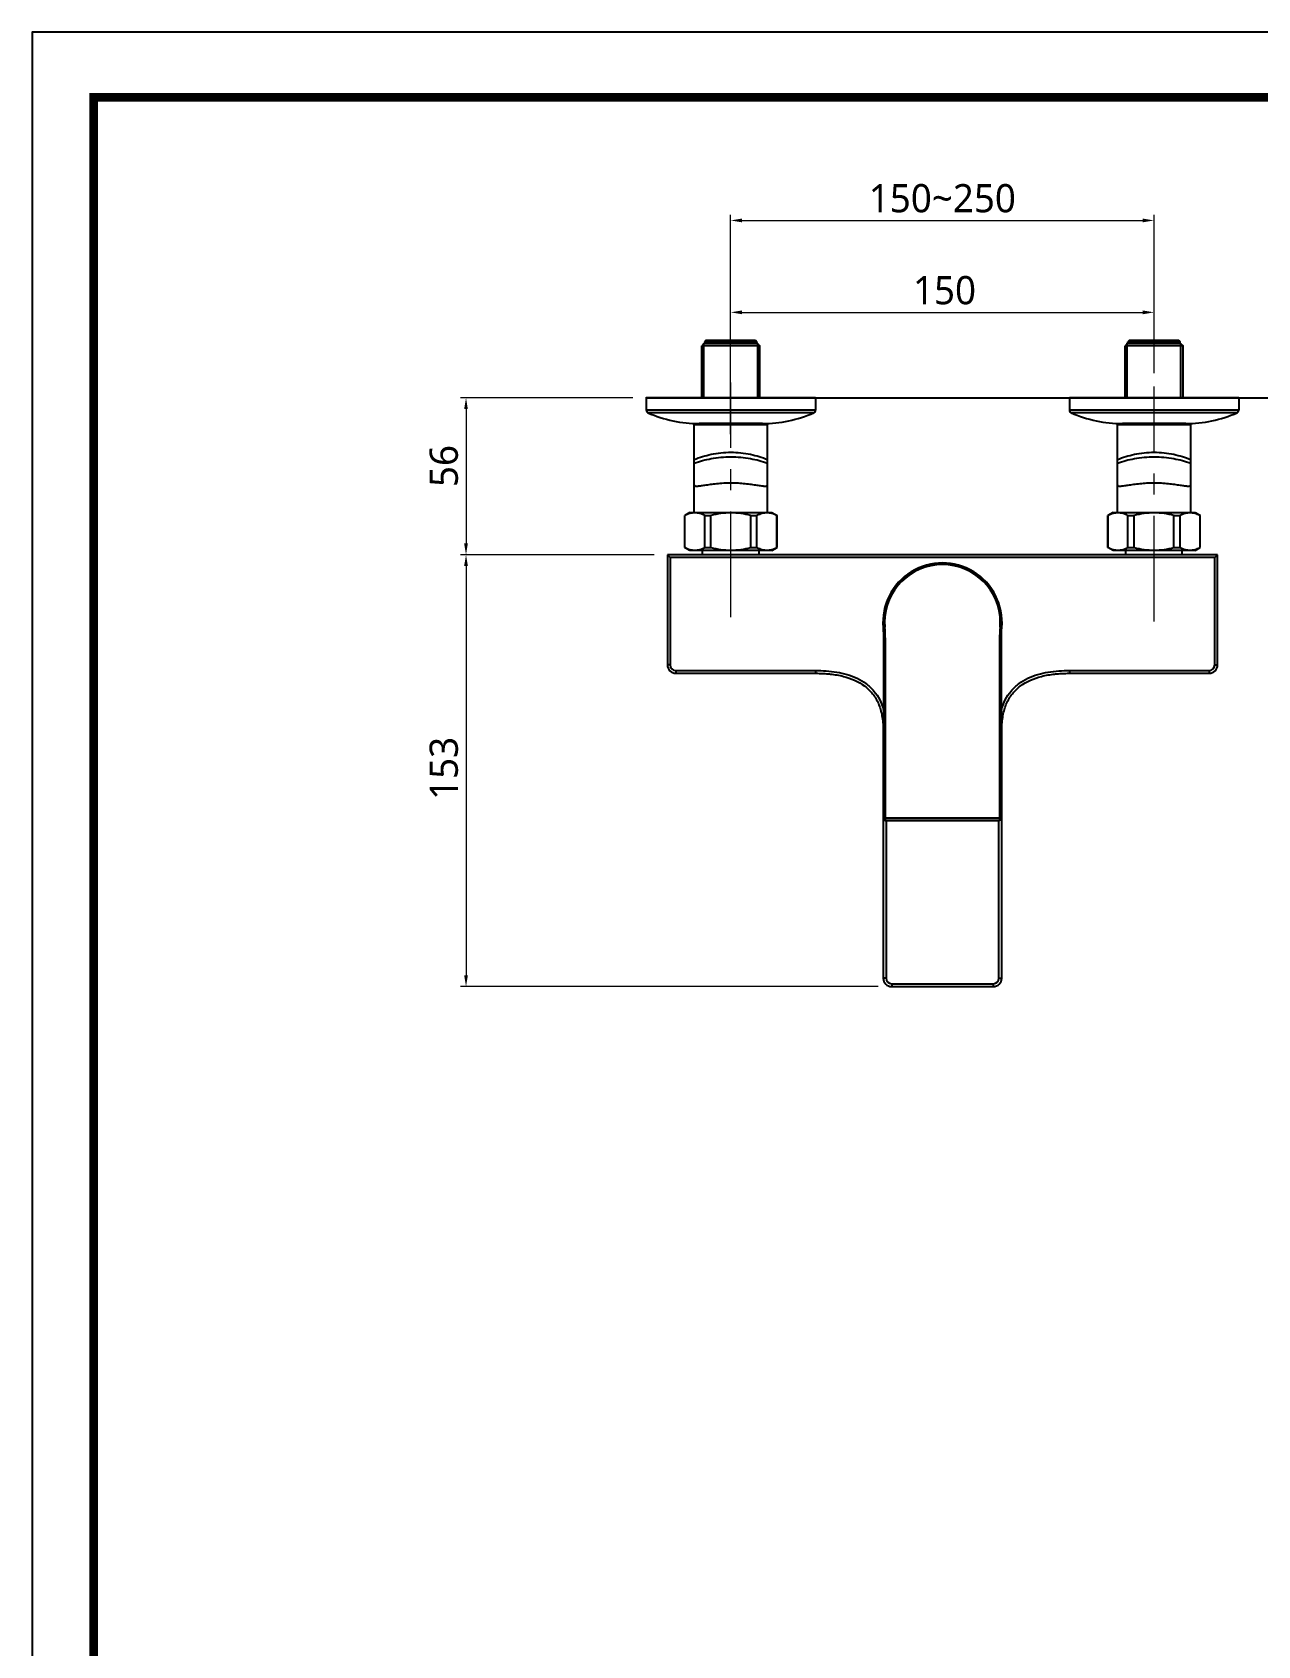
# Model space of a CAD drawing. Extents: x 1777 to 3131, y 3495 to 4487.
# Drawn here: x 1777 to 2211, y 3915 to 4487 of the extents above; entities that cross this region are included whole.
import ezdxf

# ---------------------------------------------------------------- set-up
doc = ezdxf.new("R2010")
doc.units = 0
doc.header["$LTSCALE"] = 30
doc.header["$MEASUREMENT"] = 0
doc.header["$PDMODE"] = 3
doc.header["$PDSIZE"] = -10
doc.linetypes.add('CENTER', pattern=[2, 1.25, -0.25, 0.25, -0.25])
doc.layers.get('0').update_dxf_attribs({"linetype": 'CONTINUOUS'})
doc.layers.get('DEFPOINTS').update_dxf_attribs({"linetype": 'CONTINUOUS'})
for name, color, linetype in [('5NMSW005_DXF_CONTINUOUS_LINE', 7, 'CONTINUOUS'), ('80P35VVD2_DXF_CONTINUOUS_LINE', 7, 'CONTINUOUS'), ('80Q7D005_DXF_CONTINUOUS_LINE', 7, 'CONTINUOUS'), ('80T238080_DXF_AXIS', 7, 'CONTINUOUS'), ('80T238080_DXF_CONTINUOUS_LINE', 7, 'CONTINUOUS'), ('81T23343_DXF_CONTINUOUS_LINE', 7, 'CONTINUOUS'), ('83Q65000_DXF_CONTINUOUS_LINE', 7, 'CONTINUOUS'), ('8JTSW007_DXF_CONTINUOUS_LINE', 7, 'CONTINUOUS'), ('BODY', 7, 'CONTINUOUS')]:
    doc.layers.add(name, color=color, linetype=linetype)
doc.styles.add('Daelim Dimension', font='NanumGothic.ttf')
doc.dimstyles.new('DEFAULT', dxfattribs={"dimscale": 2, "dimtxt": 2, "dimasz": 2, "dimexe": 0, "dimexo": 2, "dimgap": 1, "dimtad": 1, "dimdec": 1, "dimzin": 9, "dimdsep": 46, "dimtxsty": 'Daelim Dimension', "dimcen": 0.5, "dimclrd": 252, "dimclre": 252, "dimclrt": 3, "dimadec": 1, "dimazin": 0, "dimtfac": 1, "dimtdec": 1, "dimtix": 1, "dimtmove": 0, "dimatfit": 3, "dimfxl": 0, "dimtolj": 1, "dimtzin": 1, "dimlwd": 9, "dimlwe": 9, "dimarcsym": 0})

# ---------------------------------------------------------------- blocks, each defined once
blk = doc.blocks.new('*D54')
at = {"color": 5, "lineweight": 9, "ltscale": 0.5}
for p, q in [((2024.27, 4344.51), (2024.27, 4422.28)), ((2028.27, 4420.28), (2170.36, 4420.28)), ((2174.36, 4366.15), (2174.36, 4422.28))]:
    blk.add_line(p, q, dxfattribs=at)
at = {"color": 5, "ltscale": 0.5}
for points in [[(2028.27, 4420.95), (2028.27, 4419.62), (2024.27, 4420.28)], [(2170.36, 4420.95), (2170.36, 4419.62), (2174.36, 4420.28)]]:
    blk.add_solid(points, dxfattribs=at)
at = {"layer": 'DEFPOINTS', "color": 0, "ltscale": 0.5}
for p in [(2174.36, 4420.28), (2174.36, 4362.15), (2024.27, 4340.51)]:
    blk.add_point(p, dxfattribs=at)
at = {"color": 7, "ltscale": 0.5, "insert": (2099.31, 4433.17), "char_height": 10, "width": 191.5278, "attachment_point": 2, "style": 'Daelim Dimension'}
blk.add_mtext('\\A1;150~250', dxfattribs=at)
blk = doc.blocks.new('*D55')
at = {"color": 5, "lineweight": 9, "ltscale": 0.5}
for p, q in [((2024.27, 4344.51), (2024.27, 4389.72)), ((2028.27, 4387.72), (2170.36, 4387.72)), ((2174.36, 4366.15), (2174.36, 4389.72))]:
    blk.add_line(p, q, dxfattribs=at)
at = {"color": 5, "ltscale": 0.5}
for points in [[(2028.27, 4388.38), (2028.27, 4387.05), (2024.27, 4387.72)], [(2170.36, 4388.38), (2170.36, 4387.05), (2174.36, 4387.72)]]:
    blk.add_solid(points, dxfattribs=at)
at = {"layer": 'DEFPOINTS', "color": 0, "ltscale": 0.5}
for p in [(2174.36, 4387.72), (2174.36, 4362.15), (2024.27, 4340.51)]:
    blk.add_point(p, dxfattribs=at)
at = {"color": 7, "ltscale": 0.5, "insert": (2100.08, 4400.58), "char_height": 10, "width": 87.0833, "attachment_point": 2, "style": 'Daelim Dimension'}
blk.add_mtext('\\A1;150', dxfattribs=at)
blk = doc.blocks.new('*D56')
at = {"color": 5, "lineweight": 9, "ltscale": 0.5}
for p, q in [((1989.62, 4357.41), (1928.49, 4357.41)), ((1930.49, 4353.41), (1930.49, 4305.81)), ((1997.12, 4301.81), (1928.49, 4301.81))]:
    blk.add_line(p, q, dxfattribs=at)
at = {"color": 5, "ltscale": 0.5}
for points in [[(1929.82, 4353.41), (1931.15, 4353.41), (1930.49, 4357.41)], [(1929.82, 4305.81), (1931.15, 4305.81), (1930.49, 4301.81)]]:
    blk.add_solid(points, dxfattribs=at)
at = {"layer": 'DEFPOINTS', "color": 0, "ltscale": 0.5}
for p in [(1993.62, 4357.41), (1930.49, 4301.81), (2001.12, 4301.81)]:
    blk.add_point(p, dxfattribs=at)
at = {"color": 7, "ltscale": 0.5, "insert": (1917.6, 4333.26), "char_height": 10, "width": 58.0556, "attachment_point": 2, "rotation": 90, "style": 'Daelim Dimension'}
blk.add_mtext('\\A1;56', dxfattribs=at)
blk = doc.blocks.new('*D57')
at = {"color": 5, "lineweight": 9, "ltscale": 0.5}
for p, q in [((1997.12, 4301.81), (1928.49, 4301.81)), ((1930.49, 4297.81), (1930.49, 4152.81)), ((2076.62, 4148.81), (1928.49, 4148.81))]:
    blk.add_line(p, q, dxfattribs=at)
at = {"color": 5, "ltscale": 0.5}
for points in [[(1929.82, 4297.81), (1931.15, 4297.81), (1930.49, 4301.81)], [(1929.82, 4152.81), (1931.15, 4152.81), (1930.49, 4148.81)]]:
    blk.add_solid(points, dxfattribs=at)
at = {"layer": 'DEFPOINTS', "color": 0, "ltscale": 0.5}
for p in [(2001.12, 4301.81), (1930.49, 4148.81), (2080.62, 4148.81)]:
    blk.add_point(p, dxfattribs=at)
at = {"color": 7, "ltscale": 0.5, "insert": (1917.59, 4226.11), "char_height": 10, "width": 87.0833, "attachment_point": 2, "rotation": 90, "style": 'Daelim Dimension'}
blk.add_mtext('\\A1;153', dxfattribs=at)

msp = doc.modelspace()

# ---------------------------------------------------------------- linework, layer by layer
at = {"ltscale": 0.5}
msp.add_line((1994.12, 4357.44), (2728.37, 4357.44), dxfattribs=at)
msp.add_lwpolyline([(1776.76, 3494.81), (3130.84, 3494.81), (3130.84, 4486.97), (1776.76, 4486.97)], close=True, dxfattribs=at)
at = {"color": 5, "linetype": 'ByBlock', "lineweight": 200, "const_width": 3.12}
msp.add_lwpolyline([(1798.53, 3537.29), (3108.93, 3537.29), (3108.93, 4463.93), (1798.53, 4463.93)], close=True, dxfattribs=at)
at = {"layer": '5NMSW005_DXF_CONTINUOUS_LINE', "color": 7, "linetype": 'Continuous'}
for p, q in [((2009.86, 4316.81), (2008.01, 4315.72)), ((2009.86, 4316.81), (2038.86, 4316.81)), ((2038.86, 4316.81), (2040.71, 4315.72)), ((2159.86, 4316.81), (2158.01, 4315.72)), ((2159.86, 4316.81), (2188.86, 4316.81)), ((2188.86, 4316.81), (2190.71, 4315.72)), ((2008.01, 4304.41), (2008.01, 4315.72)), ((2008.01, 4315.72), (2008.06, 4315.72)), ((2008.06, 4304.41), (2008.06, 4315.72)), ((2015.11, 4304.41), (2015.11, 4315.72)), ((2015.11, 4315.72), (2017.3, 4315.72)), ((2017.3, 4304.41), (2017.3, 4315.72)), ((2031.41, 4304.41), (2031.41, 4315.72)), ((2031.41, 4315.72), (2033.61, 4315.72)), ((2033.61, 4304.41), (2033.61, 4315.72)), ((2040.66, 4304.41), (2040.66, 4315.72)), ((2040.66, 4315.72), (2040.71, 4315.72)), ((2040.71, 4304.41), (2040.71, 4315.72)), ((2158.01, 4304.41), (2158.01, 4315.72)), ((2158.01, 4315.72), (2158.06, 4315.72)), ((2158.06, 4304.41), (2158.06, 4315.72)), ((2165.11, 4304.41), (2165.11, 4315.72)), ((2165.11, 4315.72), (2167.3, 4315.72)), ((2167.3, 4304.41), (2167.3, 4315.72)), ((2181.41, 4304.41), (2181.41, 4315.72)), ((2181.41, 4315.72), (2183.61, 4315.72)), ((2183.61, 4304.41), (2183.61, 4315.72)), ((2190.66, 4304.41), (2190.66, 4315.72)), ((2190.66, 4315.72), (2190.71, 4315.72)), ((2190.71, 4304.41), (2190.71, 4315.72)), ((2009.86, 4303.31), (2008.01, 4304.41)), ((2008.01, 4304.41), (2008.06, 4304.41)), ((2038.86, 4303.31), (2009.86, 4303.31)), ((2015.11, 4304.41), (2017.3, 4304.41)), ((2031.41, 4304.41), (2033.61, 4304.41)), ((2038.86, 4303.31), (2040.71, 4304.41)), ((2040.66, 4304.41), (2040.71, 4304.41)), ((2159.86, 4303.31), (2158.01, 4304.41)), ((2158.01, 4304.41), (2158.06, 4304.41)), ((2188.86, 4303.31), (2159.86, 4303.31)), ((2165.11, 4304.41), (2167.3, 4304.41)), ((2181.41, 4304.41), (2183.61, 4304.41)), ((2188.86, 4303.31), (2190.71, 4304.41)), ((2190.66, 4304.41), (2190.71, 4304.41))]:
    msp.add_line(p, q, dxfattribs=at)
for points, knots in [([(2015.11, 4315.72), (2014.55, 4316), (2013.41, 4316.48), (2011.58, 4316.76), (2009.76, 4316.48), (2008.62, 4316), (2008.06, 4315.72)], [0, 0, 0, 0, 0.255905, 0.5, 0.744095, 1, 1, 1, 1]), ([(2031.41, 4315.72), (2030.26, 4316.01), (2027.93, 4316.49), (2024.36, 4316.75), (2020.79, 4316.49), (2018.46, 4316.01), (2017.3, 4315.72)], [0, 0, 0, 0, 0.250027, 0.5, 0.749973, 1, 1, 1, 1]), ([(2040.66, 4315.72), (2040.1, 4316), (2038.96, 4316.48), (2037.13, 4316.76), (2035.3, 4316.48), (2034.16, 4316), (2033.61, 4315.72)], [0, 0, 0, 0, 0.255905, 0.5, 0.744095, 1, 1, 1, 1]), ([(2165.11, 4315.72), (2164.55, 4316), (2163.41, 4316.48), (2161.58, 4316.76), (2159.76, 4316.48), (2158.62, 4316), (2158.06, 4315.72)], [0, 0, 0, 0, 0.255905, 0.5, 0.744095, 1, 1, 1, 1]), ([(2181.41, 4315.72), (2180.26, 4316.01), (2177.93, 4316.49), (2174.36, 4316.75), (2170.79, 4316.49), (2168.46, 4316.01), (2167.3, 4315.72)], [0, 0, 0, 0, 0.250027, 0.5, 0.749973, 1, 1, 1, 1]), ([(2190.66, 4315.72), (2190.1, 4316), (2188.96, 4316.48), (2187.13, 4316.76), (2185.3, 4316.48), (2184.16, 4316), (2183.61, 4315.72)], [0, 0, 0, 0, 0.255905, 0.5, 0.744095, 1, 1, 1, 1]), ([(2008.06, 4304.41), (2008.62, 4304.12), (2009.76, 4303.64), (2011.58, 4303.37), (2013.41, 4303.64), (2014.55, 4304.12), (2015.11, 4304.41)], [0, 0, 0, 0, 0.255905, 0.5, 0.744095, 1, 1, 1, 1]), ([(2017.3, 4304.41), (2018.46, 4304.11), (2020.79, 4303.63), (2024.36, 4303.37), (2027.93, 4303.63), (2030.26, 4304.11), (2031.41, 4304.41)], [0, 0, 0, 0, 0.250027, 0.5, 0.749973, 1, 1, 1, 1]), ([(2033.61, 4304.41), (2034.16, 4304.12), (2035.3, 4303.64), (2037.13, 4303.37), (2038.96, 4303.64), (2040.1, 4304.12), (2040.66, 4304.41)], [0, 0, 0, 0, 0.255905, 0.5, 0.744095, 1, 1, 1, 1]), ([(2158.06, 4304.41), (2158.62, 4304.12), (2159.76, 4303.64), (2161.58, 4303.37), (2163.41, 4303.64), (2164.55, 4304.12), (2165.11, 4304.41)], [0, 0, 0, 0, 0.255905, 0.5, 0.744095, 1, 1, 1, 1]), ([(2167.3, 4304.41), (2168.46, 4304.11), (2170.79, 4303.63), (2174.36, 4303.37), (2177.93, 4303.63), (2180.26, 4304.11), (2181.41, 4304.41)], [0, 0, 0, 0, 0.250027, 0.5, 0.749973, 1, 1, 1, 1]), ([(2183.61, 4304.41), (2184.16, 4304.12), (2185.3, 4303.64), (2187.13, 4303.37), (2188.96, 4303.64), (2190.1, 4304.12), (2190.66, 4304.41)], [0, 0, 0, 0, 0.255905, 0.5, 0.744095, 1, 1, 1, 1])]:
    msp.add_open_spline(points, degree=3, knots=knots, dxfattribs=at)
at = {"layer": '80P35VVD2_DXF_CONTINUOUS_LINE', "color": 7, "linetype": 'Continuous'}
for p, q in [((2078.61, 4208.2), (2078.61, 4271.86)), ((2120.11, 4271.86), (2120.11, 4208.2)), ((2079.11, 4207.7), (2119.61, 4207.7))]:
    msp.add_line(p, q, dxfattribs=at)
at = {"layer": '80P35VVD2_DXF_CONTINUOUS_LINE', "color": 9, "linetype": 'Continuous'}
for p, q in [((2079.11, 4207.7), (2079.11, 4271.9)), ((2119.61, 4271.9), (2119.61, 4207.7)), ((2079.11, 4208.56), (2119.61, 4208.56)), ((2079.11, 4207.75), (2119.61, 4207.75)), ((2079.11, 4207.7), (2119.61, 4207.7))]:
    msp.add_line(p, q, dxfattribs=at)
at = {"layer": '80P35VVD2_DXF_CONTINUOUS_LINE', "color": 40, "linetype": 'Continuous'}
for p, q in [((2078.72, 4207.89), (2078.61, 4207.89)), ((2120.11, 4207.89), (2119.99, 4207.89))]:
    msp.add_line(p, q, dxfattribs=at)
at = {"layer": '80P35VVD2_DXF_CONTINUOUS_LINE', "color": 7, "linetype": 'Continuous'}
for centre, radius, start, end in [((2099.36, 4277.81), 21, 355.1904, 184.8096), ((2028.61, 4271.86), 50, 0, 4.8096), ((2170.11, 4271.86), 50, 175.1904, 180), ((2079.11, 4208.2), 0.5, 180, 270), ((2119.61, 4208.2), 0.5, 270, 0)]:
    msp.add_arc(centre, radius, start, end, dxfattribs=at)
at = {"layer": '80P35VVD2_DXF_CONTINUOUS_LINE', "color": 9, "linetype": 'Continuous'}
for centre, radius, start, end in [((2099.36, 4277.86), 20.5, 0, 180), ((2099.37, 4277.86), 20.51, 180.0011, 184.8085), ((2099.35, 4277.86), 20.51, 355.1915, 359.9989), ((2028.59, 4271.9), 50.52, 0.0011, 4.8085), ((2170.13, 4271.9), 50.52, 175.1915, 179.9989)]:
    msp.add_arc(centre, radius, start, end, dxfattribs=at)
for points, knots in [([(2078.43, 4276.05), (2078.43, 4276.06), (2078.45, 4276.06), (2078.49, 4276.08), (2078.6, 4276.1), (2078.75, 4276.12), (2078.87, 4276.13), (2078.93, 4276.14)], [0, 0, 0, 0, 0.025358, 0.083947, 0.300445, 0.621976, 1, 1, 1, 1]), ([(2078.61, 4271.86), (2078.61, 4271.86), (2078.62, 4271.87), (2078.63, 4271.87), (2078.65, 4271.88)], [0, 0, 0, 0, 0.114848, 1, 1, 1, 1]), ([(2078.65, 4271.88), (2078.71, 4271.89), (2078.86, 4271.9), (2079.02, 4271.9), (2079.11, 4271.9)], [0, 0, 0, 0, 0.399842, 1, 1, 1, 1]), ([(2120.07, 4271.88), (2120.01, 4271.89), (2119.85, 4271.9), (2119.7, 4271.9), (2119.61, 4271.9)], [0, 0, 0, 0, 0.399842, 1, 1, 1, 1]), ([(2120.28, 4276.05), (2120.28, 4276.06), (2120.27, 4276.06), (2120.22, 4276.08), (2120.12, 4276.1), (2119.97, 4276.12), (2119.85, 4276.13), (2119.79, 4276.14)], [0, 0, 0, 0, 0.025358, 0.083947, 0.300445, 0.621976, 1, 1, 1, 1]), ([(2120.11, 4271.86), (2120.11, 4271.86), (2120.1, 4271.87), (2120.08, 4271.87), (2120.07, 4271.88)], [0, 0, 0, 0, 0.114848, 1, 1, 1, 1]), ([(2078.61, 4208.52), (2078.61, 4208.52), (2078.62, 4208.53), (2078.67, 4208.54), (2078.77, 4208.55), (2078.93, 4208.56), (2079.04, 4208.56), (2079.11, 4208.56)], [0, 0, 0, 0, 0.025394, 0.083903, 0.300099, 0.621484, 1, 1, 1, 1]), ([(2078.61, 4208.24), (2078.61, 4208.12), (2078.72, 4207.85), (2078.98, 4207.75), (2079.11, 4207.75)], [0, 0, 0, 0, 0.499326, 1, 1, 1, 1]), ([(2078.61, 4208.2), (2078.61, 4208.07), (2078.72, 4207.81), (2078.98, 4207.7), (2079.11, 4207.7)], [0, 0, 0, 0, 0.499326, 1, 1, 1, 1]), ([(2120.11, 4208.52), (2120.11, 4208.52), (2120.09, 4208.53), (2120.05, 4208.54), (2119.94, 4208.55), (2119.79, 4208.56), (2119.67, 4208.56), (2119.61, 4208.56)], [0, 0, 0, 0, 0.025394, 0.083903, 0.300099, 0.621484, 1, 1, 1, 1]), ([(2120.11, 4208.24), (2120.11, 4208.12), (2120, 4207.85), (2119.74, 4207.75), (2119.61, 4207.75)], [0, 0, 0, 0, 0.499326, 1, 1, 1, 1]), ([(2120.11, 4208.2), (2120.11, 4208.07), (2120, 4207.81), (2119.74, 4207.7), (2119.61, 4207.7)], [0, 0, 0, 0, 0.499326, 1, 1, 1, 1])]:
    msp.add_open_spline(points, degree=3, knots=knots, dxfattribs=at)
at = {"layer": '80Q7D005_DXF_CONTINUOUS_LINE', "color": 7, "linetype": 'Continuous'}
for p, q in [((1994.36, 4357.41), (1994.36, 4353.06)), ((2054.36, 4357.41), (1994.36, 4357.41)), ((2054.36, 4357.41), (2054.36, 4353.06)), ((2144.36, 4357.41), (2144.36, 4353.06)), ((2204.36, 4357.41), (2144.36, 4357.41)), ((2204.36, 4357.41), (2204.36, 4353.06)), ((2035.58, 4348.31), (2013.14, 4348.31)), ((2185.58, 4348.31), (2163.14, 4348.31))]:
    msp.add_line(p, q, dxfattribs=at)
at = {"layer": '80Q7D005_DXF_CONTINUOUS_LINE', "color": 9, "linetype": 'Continuous'}
for p, q in [((2054.36, 4353.06), (1994.36, 4353.06)), ((2053.76, 4352.15), (1994.95, 4352.15)), ((2204.36, 4353.06), (2144.36, 4353.06)), ((2203.76, 4352.15), (2144.95, 4352.15))]:
    msp.add_line(p, q, dxfattribs=at)
at = {"layer": '80Q7D005_DXF_CONTINUOUS_LINE', "color": 7, "linetype": 'Continuous'}
for centre, radius, start, end in [((1995.36, 4353.06), 1, 180, 246.1686), ((2013.14, 4393.31), 45, 246.1686, 270), ((2035.58, 4393.31), 45, 270, 293.8314), ((2053.36, 4353.06), 1, 293.8314, 0), ((2145.36, 4353.06), 1, 180, 246.1686), ((2163.14, 4393.31), 45, 246.1686, 270), ((2185.58, 4393.31), 45, 270, 293.8314), ((2203.36, 4353.06), 1, 293.8314, 0)]:
    msp.add_arc(centre, radius, start, end, dxfattribs=at)
at = {"layer": '80T238080_DXF_AXIS', "color": 7, "linetype": 'CENTER'}
msp.add_line((2024.27, 4377.31), (2024.27, 4377.31), dxfattribs=at)
at = {"layer": '80T238080_DXF_CONTINUOUS_LINE', "color": 7, "linetype": 'Continuous'}
for p, q in [((2001.86, 4301.81), (2001.86, 4262.81)), ((2196.86, 4301.81), (2001.86, 4301.81)), ((2001.86, 4301.81), (2002.86, 4300.81)), ((2196.86, 4301.81), (2195.86, 4300.81)), ((2196.86, 4262.81), (2196.86, 4301.81)), ((2004.86, 4259.81), (2054.36, 4259.81)), ((2144.36, 4259.81), (2193.86, 4259.81)), ((2078.36, 4239.81), (2078.36, 4151.81)), ((2120.36, 4151.81), (2120.36, 4239.81)), ((2081.36, 4148.81), (2117.36, 4148.81))]:
    msp.add_line(p, q, dxfattribs=at)
at = {"layer": '80T238080_DXF_CONTINUOUS_LINE', "color": 9, "linetype": 'Continuous'}
for p, q in [((2002.86, 4300.81), (2002.86, 4262.81)), ((2195.86, 4300.81), (2002.86, 4300.81)), ((2195.86, 4262.81), (2195.86, 4300.81)), ((2002.86, 4262.81), (2001.86, 4262.81)), ((2004.86, 4260.81), (2004.86, 4259.81)), ((2004.86, 4260.81), (2054.36, 4260.81)), ((2054.36, 4260.81), (2054.36, 4259.81)), ((2144.36, 4260.81), (2144.36, 4259.81)), ((2144.36, 4260.81), (2193.86, 4260.81)), ((2193.86, 4260.81), (2193.86, 4259.81)), ((2195.86, 4262.81), (2196.86, 4262.81)), ((2078.61, 4239.81), (2078.36, 4239.81)), ((2120.11, 4239.81), (2120.36, 4239.81)), ((2079.36, 4207.7), (2079.36, 4151.81)), ((2119.36, 4151.81), (2119.36, 4207.7)), ((2079.36, 4151.81), (2078.36, 4151.81)), ((2119.36, 4151.81), (2120.36, 4151.81)), ((2081.36, 4149.81), (2081.36, 4148.81)), ((2081.36, 4149.81), (2117.36, 4149.81)), ((2117.36, 4149.81), (2117.36, 4148.81))]:
    msp.add_line(p, q, dxfattribs=at)
at = {"layer": '80T238080_DXF_CONTINUOUS_LINE', "color": 7, "linetype": 'Continuous'}
for centre, radius, start, end in [((2099.36, 4277.81), 21.1, 355.1904, 184.8096), ((2004.86, 4262.81), 3, 180, 270), ((2054.36, 4202.47), 57.34, 89.8584, 90.0001), ((2144.36, 4202.47), 57.34, 89.9999, 90.1416), ((2193.86, 4262.81), 3, 270, 0), ((2081.36, 4151.81), 3, 180, 270), ((2117.36, 4151.81), 3, 270, 0)]:
    msp.add_arc(centre, radius, start, end, dxfattribs=at)
at = {"layer": '80T238080_DXF_CONTINUOUS_LINE', "color": 9, "linetype": 'Continuous'}
for centre, radius, start, end in [((2004.86, 4262.81), 2, 180, 270), ((2193.86, 4262.81), 2, 270, 0), ((2057.67, 4241.12), 21.59, 13.1149, 15.4066), ((2141.05, 4241.12), 21.59, 164.5932, 166.8848), ((2081.36, 4151.81), 2, 180, 270), ((2117.36, 4151.81), 2, 270, 0)]:
    msp.add_arc(centre, radius, start, end, dxfattribs=at)
for points, knots in [([(2054.36, 4260.81), (2056.87, 4260.81), (2061.9, 4260.5), (2068.05, 4258.81), (2072.4, 4256.23), (2075.18, 4253.62), (2077.26, 4250.44), (2078.15, 4248.07), (2078.48, 4246.86)], [0, 0, 0, 0, 0.250074, 0.499735, 0.624828, 0.749872, 0.874913, 1, 1, 1, 1]), ([(2120.23, 4246.86), (2120.57, 4248.07), (2121.46, 4250.44), (2123.54, 4253.62), (2126.32, 4256.23), (2130.67, 4258.81), (2136.81, 4260.5), (2141.84, 4260.81), (2144.36, 4260.81)], [0, 0, 0, 0, 0.125087, 0.250128, 0.375171, 0.500265, 0.749926, 1, 1, 1, 1])]:
    msp.add_open_spline(points, degree=3, knots=knots, dxfattribs=at)
at = {"layer": '80T238080_DXF_CONTINUOUS_LINE', "color": 7, "linetype": 'Continuous'}
for points, knots in [([(2054.36, 4259.81), (2056.1, 4259.81), (2059.44, 4259.66), (2065.45, 4258.66), (2070.83, 4256.42), (2074.74, 4252.61), (2076.85, 4249.04), (2078.12, 4244.68), (2078.36, 4241.5), (2078.36, 4239.81)], [0, 0, 0, 0, 0.146888, 0.279984, 0.512513, 0.621554, 0.734005, 0.857635, 1, 1, 1, 1]), ([(2120.36, 4239.81), (2120.36, 4241.5), (2120.6, 4244.68), (2121.86, 4249.04), (2123.97, 4252.61), (2127.88, 4256.42), (2133.27, 4258.66), (2139.28, 4259.66), (2142.61, 4259.81), (2144.36, 4259.81)], [0, 0, 0, 0, 0.142365, 0.265995, 0.378446, 0.487487, 0.720016, 0.853112, 1, 1, 1, 1])]:
    msp.add_open_spline(points, degree=3, knots=knots, dxfattribs=at)
for points in [[(2054.5, 4259.81), (2056.15, 4259.81), (2057.8, 4259.73), (2059.43, 4259.56)], [(2139.28, 4259.56), (2140.92, 4259.73), (2142.57, 4259.81), (2144.22, 4259.81)], [(2078.11, 4243.69), (2078.28, 4242.41), (2078.36, 4241.11), (2078.36, 4239.81)], [(2120.36, 4239.81), (2120.36, 4241.11), (2120.43, 4242.42), (2120.61, 4243.71)]]:
    msp.add_open_spline(points, degree=3, dxfattribs=at)
at = {"layer": '81T23343_DXF_CONTINUOUS_LINE', "color": 7, "linetype": 'Continuous'}
msp.add_arc((2099.36, 4277.81), 21, 6.9971, 180, dxfattribs=at)
at = {"layer": '83Q65000_DXF_CONTINUOUS_LINE', "color": 7, "linetype": 'Continuous'}
for p, q in [((2015.11, 4376.81), (2014.11, 4375.81)), ((2014.11, 4357.41), (2014.11, 4375.81)), ((2034.61, 4375.81), (2014.11, 4375.81)), ((2014.83, 4376.81), (2033.88, 4376.81)), ((2015.61, 4377.81), (2015.11, 4377.31)), ((2015.11, 4376.81), (2015.11, 4377.31)), ((2015.11, 4377.31), (2033.61, 4377.31)), ((2015.61, 4377.81), (2033.11, 4377.81)), ((2033.11, 4377.81), (2033.61, 4377.31)), ((2033.61, 4376.81), (2033.61, 4377.31)), ((2033.61, 4376.81), (2034.61, 4375.81)), ((2034.61, 4357.41), (2034.61, 4375.81)), ((2165.11, 4376.81), (2164.11, 4375.81)), ((2164.11, 4357.41), (2164.11, 4375.81)), ((2184.61, 4375.81), (2164.11, 4375.81)), ((2164.83, 4376.81), (2183.88, 4376.81)), ((2165.61, 4377.81), (2165.11, 4377.31)), ((2165.11, 4376.81), (2165.11, 4377.31)), ((2165.11, 4377.31), (2183.61, 4377.31)), ((2165.61, 4377.81), (2183.11, 4377.81)), ((2183.11, 4377.81), (2183.61, 4377.31)), ((2183.61, 4376.81), (2183.61, 4377.31)), ((2183.61, 4376.81), (2184.61, 4375.81)), ((2184.61, 4357.41), (2184.61, 4375.81)), ((2011.36, 4316.81), (2011.36, 4347.81)), ((2037.36, 4347.81), (2011.36, 4347.81)), ((2014.11, 4347.81), (2014.11, 4348.31)), ((2034.61, 4347.81), (2034.61, 4348.31)), ((2037.36, 4316.81), (2037.36, 4347.81)), ((2161.36, 4316.81), (2161.36, 4347.81)), ((2187.36, 4347.81), (2161.36, 4347.81)), ((2164.11, 4347.81), (2164.11, 4348.31)), ((2184.61, 4347.81), (2184.61, 4348.31)), ((2187.36, 4316.81), (2187.36, 4347.81))]:
    msp.add_line(p, q, dxfattribs=at)
at = {"layer": '83Q65000_DXF_CONTINUOUS_LINE', "color": 2, "linetype": 'Continuous'}
for p, q in [((2014.83, 4357.41), (2014.83, 4376.81)), ((2033.88, 4357.41), (2033.88, 4376.81)), ((2164.83, 4357.41), (2164.83, 4376.81)), ((2183.88, 4357.41), (2183.88, 4376.81))]:
    msp.add_line(p, q, dxfattribs=at)
at = {"layer": '83Q65000_DXF_CONTINUOUS_LINE', "color": 9, "linetype": 'Continuous'}
for points, knots in [([(2011.36, 4335.55), (2013.3, 4336.34), (2017.56, 4337.67), (2024.36, 4338.38), (2031.15, 4337.67), (2035.42, 4336.34), (2037.36, 4335.55)], [0, 0, 0, 0, 0.236054, 0.500004, 0.763948, 1, 1, 1, 1]), ([(2011.36, 4334.3), (2013.32, 4334.98), (2017.6, 4336.12), (2024.36, 4336.72), (2031.11, 4336.12), (2035.4, 4334.98), (2037.36, 4334.3)], [0, 0, 0, 0, 0.235196, 0.500004, 0.764806, 1, 1, 1, 1]), ([(2161.36, 4335.55), (2163.3, 4336.34), (2167.56, 4337.67), (2174.36, 4338.38), (2181.15, 4337.67), (2185.42, 4336.34), (2187.36, 4335.55)], [0, 0, 0, 0, 0.236054, 0.500004, 0.763948, 1, 1, 1, 1]), ([(2161.36, 4334.3), (2163.32, 4334.98), (2167.6, 4336.12), (2174.36, 4336.72), (2181.11, 4336.12), (2185.4, 4334.98), (2187.36, 4334.3)], [0, 0, 0, 0, 0.235196, 0.500004, 0.764806, 1, 1, 1, 1])]:
    msp.add_open_spline(points, degree=3, knots=knots, dxfattribs=at)
at = {"layer": '83Q65000_DXF_CONTINUOUS_LINE', "color": 7, "linetype": 'Continuous'}
for points in [[(2011.36, 4326.56), (2011.36, 4326.49), (2011.4, 4326.34), (2011.63, 4326.21), (2011.95, 4326.15), (2012.39, 4326.14), (2012.93, 4326.18), (2013.59, 4326.26), (2014.34, 4326.37), (2015.54, 4326.56), (2017.22, 4326.81), (2019.43, 4327.08), (2021.85, 4327.27), (2024.36, 4327.33), (2026.87, 4327.27), (2029.28, 4327.08), (2031.5, 4326.81), (2033.18, 4326.56), (2034.37, 4326.37), (2035.13, 4326.26), (2035.79, 4326.18), (2036.33, 4326.14), (2036.76, 4326.15), (2037.09, 4326.21), (2037.31, 4326.34), (2037.36, 4326.49), (2037.36, 4326.56)], [(2161.36, 4326.56), (2161.36, 4326.49), (2161.4, 4326.34), (2161.63, 4326.21), (2161.95, 4326.15), (2162.39, 4326.14), (2162.93, 4326.18), (2163.59, 4326.26), (2164.34, 4326.37), (2165.54, 4326.56), (2167.22, 4326.81), (2169.43, 4327.08), (2171.85, 4327.27), (2174.36, 4327.33), (2176.87, 4327.27), (2179.28, 4327.08), (2181.5, 4326.81), (2183.18, 4326.56), (2184.37, 4326.37), (2185.13, 4326.26), (2185.79, 4326.18), (2186.33, 4326.14), (2186.76, 4326.15), (2187.09, 4326.21), (2187.31, 4326.34), (2187.36, 4326.49), (2187.36, 4326.56)]]:
    msp.add_open_spline(points, degree=3, knots=[0, 0, 0, 0, 0.00762, 0.016207, 0.028189, 0.044442, 0.065114, 0.090067, 0.119028, 0.151667, 0.226541, 0.311714, 0.404017, 0.5, 0.595983, 0.688286, 0.773459, 0.848333, 0.880972, 0.909933, 0.934886, 0.955558, 0.971811, 0.983793, 0.99238, 1, 1, 1, 1], dxfattribs=at)
at = {"layer": '8JTSW007_DXF_CONTINUOUS_LINE', "color": 7, "linetype": 'Continuous'}
for p, q in [((2014.36, 4301.81), (2014.36, 4303.31)), ((2034.36, 4301.81), (2034.36, 4303.31)), ((2164.36, 4301.81), (2164.36, 4303.31)), ((2184.36, 4301.81), (2184.36, 4303.31))]:
    msp.add_line(p, q, dxfattribs=at)
at = {"layer": 'BODY', "color": 1, "linetype": 'CENTER', "lineweight": 5}
for p, q in [((2024.36, 4279.65), (2024.36, 4362.91)), ((2174.36, 4278.15), (2174.36, 4361.41))]:
    msp.add_line(p, q, dxfattribs=at)

# ---------------------------------------------------------------- dimensions: what is measured, and where the dimension line sits
at = {"color": 5, "ltscale": 0.5}
dim = msp.add_linear_dim(base=(2174.36, 4420.28), p1=(2024.27, 4340.51), p2=(2174.36, 4362.15), text='<>~250', dimstyle='DEFAULT', override={"dimtxt": 5, "dimexe": 1, "dimdec": 0, "dimclrd": 5, "dimclre": 5, "dimclrt": 7}, dxfattribs=at)
dim.commit()
dim.dimension.update_dxf_attribs({"geometry": '*D54', "text_midpoint": (2099.31, 4420.28), "dimtype": 160})
dim = msp.add_linear_dim(base=(2174.36, 4387.72), p1=(2024.27, 4340.51), p2=(2174.36, 4362.15), dimstyle='DEFAULT', override={"dimtxt": 5, "dimexe": 1, "dimdec": 0, "dimclrd": 5, "dimclre": 5, "dimclrt": 7}, dxfattribs=at)
dim.commit()
dim.dimension.update_dxf_attribs({"geometry": '*D55', "text_midpoint": (2100.08, 4387.72), "dimtype": 160})
for base, p1, p2, picture, middle in [((1930.49, 4301.81), (1993.62, 4357.41), (2001.12, 4301.81), '*D56', (1930.49, 4333.26)), ((1930.49, 4148.81), (2001.12, 4301.81), (2080.62, 4148.81), '*D57', (1930.49, 4226.11))]:
    dim = msp.add_linear_dim(base=base, p1=p1, p2=p2, angle=270, dimstyle='DEFAULT', override={"dimtxt": 5, "dimexe": 1, "dimdec": 0, "dimclrd": 5, "dimclre": 5, "dimclrt": 7}, dxfattribs=at)
    dim.commit()
    dim.dimension.update_dxf_attribs({"geometry": picture, "text_midpoint": middle, "dimtype": 160})

doc.saveas('drawing.dxf')
